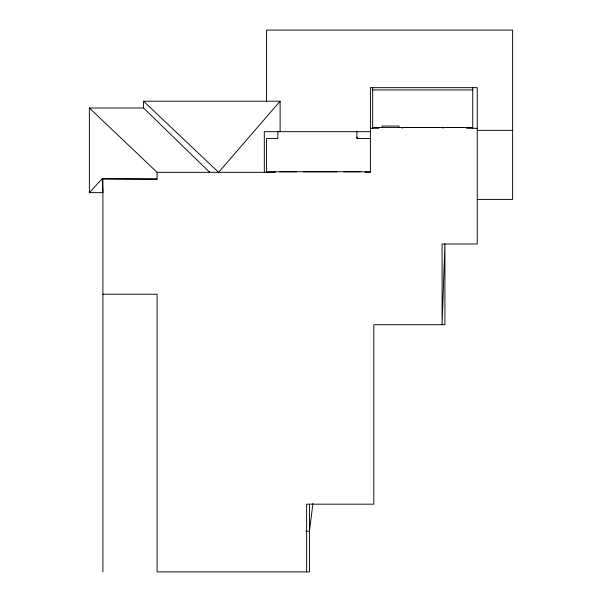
<?xml version="1.0" encoding="UTF-8"?>
<svg xmlns="http://www.w3.org/2000/svg" width="602" height="602" viewBox="0 0 602 602"><rect width="100%" height="100%" fill="white"/><g stroke="black" fill="none" stroke-linecap="round" stroke-linejoin="round"><path stroke-width="0.9" d="M312.927 503.438L309.466 531.265L305.703 531.265M143.539 101.211L280.118 101.211L218.601 172.322L143.539 101.211L143.539 107.984L209.684 172.322L209.684 171.758M89.359 192.64L102.272 178.568L157.084 179.095L157.084 172.322L89.359 107.984L89.359 192.64L102.904 192.64L102.272 178.568M372.676 89.924L472.743 89.924M89.359 107.984L143.539 107.984M372.676 127.458L472.743 127.458M370.418 128.301L378.688 128.301L378.688 127.458M477.258 128.301L466.731 128.301L466.731 127.458M477.085 130.348L512.641 130.348M370.418 131.688L264.316 131.688L264.316 172.322M370.418 138.46L356.873 138.46L356.873 131.688M266.573 171.758L370.418 171.758M157.084 172.322L275.039 172.322L275.039 171.758M157.084 179.095L102.904 179.095L102.904 571.9M477.258 199.412L512.641 199.412L512.641 30.1L266.573 30.1L266.573 101.587M102.904 294.227L157.084 294.227L157.084 571.9L309.466 571.9L309.466 504.175M356.873 137.331L358.002 138.46M472.743 87.666L472.743 128.301M463.344 127.458L446.413 127.458M443.027 127.458L443.027 128.301M439.641 127.458L405.778 127.458M402.392 127.458L402.392 128.301M399.006 127.458L399.006 126.044L382.074 126.044L382.074 127.458M372.676 87.666L372.676 128.301M365.339 171.758L365.339 172.322L370.418 172.322L370.418 87.666L477.258 87.666L477.258 243.998L442.094 243.998L442.094 324.704L444.916 243.998L444.916 324.704L373.804 324.704L373.804 504.175L306.644 504.175L306.644 571.9M360.824 171.758L343.892 171.758M337.12 171.758L303.257 171.758M296.523 171.758L279.554 171.758M280.118 101.211L280.118 131.688M277.861 131.688L277.853 138.46L266.573 138.46L266.573 172.322"/></g></svg>
